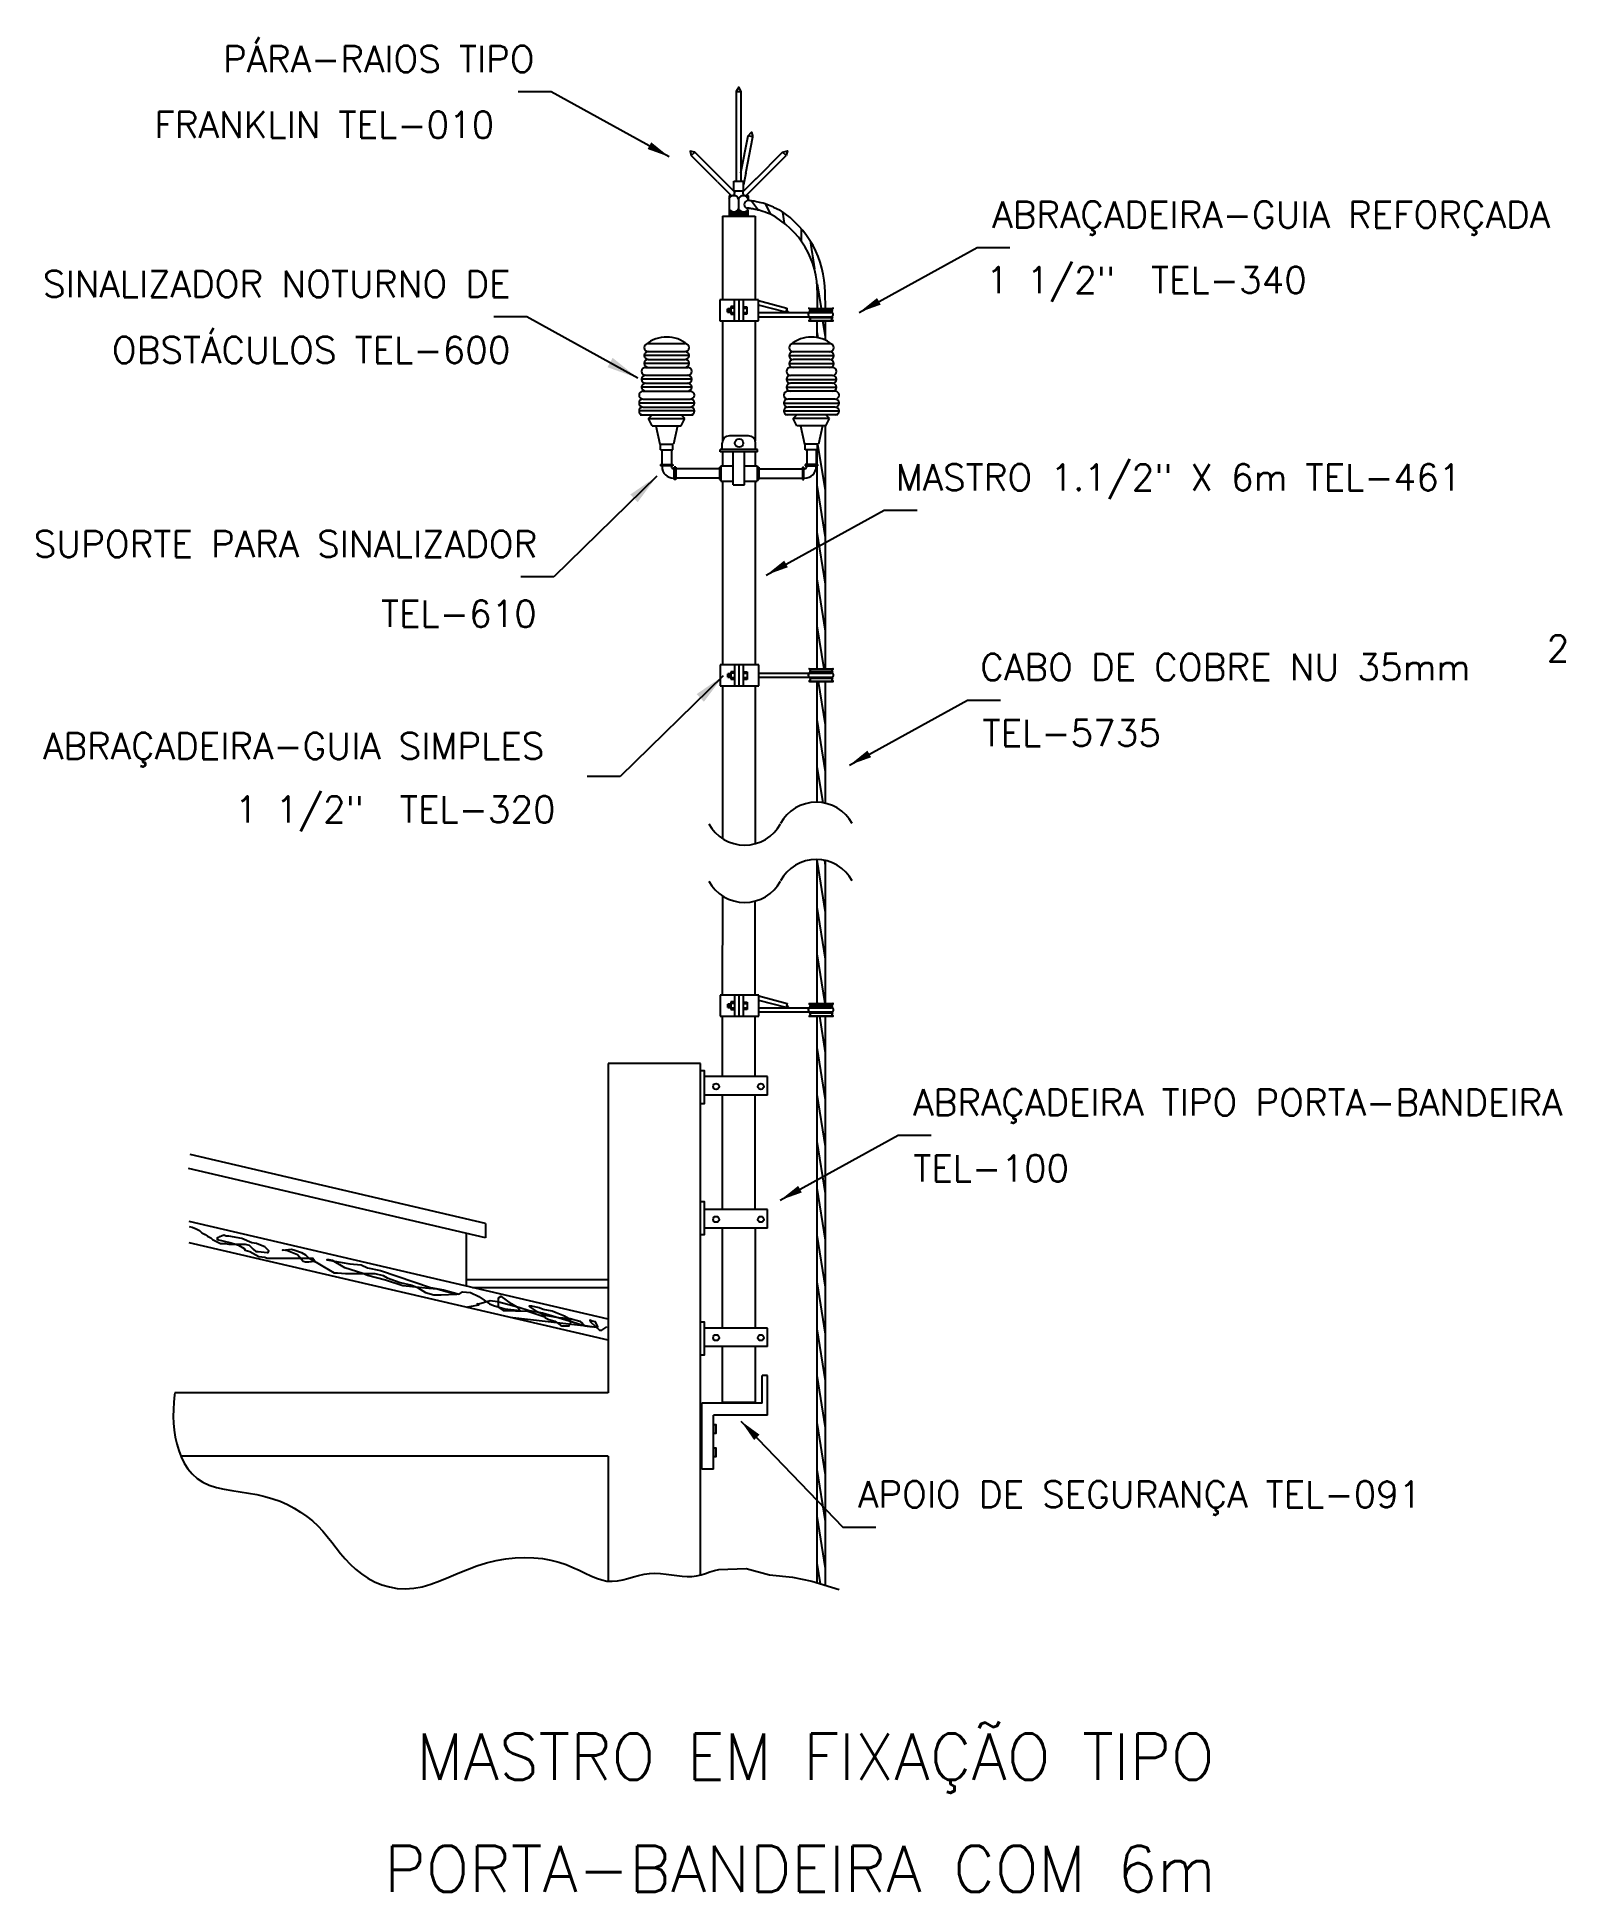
# Model space of a CAD drawing. Header units: millimetres. Extents: x -6086.7 to -6075.1, y -4665.2 to -4651.2.
import ezdxf
from ezdxf.enums import TextEntityAlignment as Align

# ---------------------------------------------------------------- set-up
doc = ezdxf.new("R2010")
doc.units = ezdxf.units.MM
doc.header["$LTSCALE"] = 10
doc.linetypes.add('DASHDOT', pattern=[1, 0.5, -0.25, 0, -0.25])
doc.layers.add('Termotécnica', color=7, linetype='Continuous')
doc.styles.add('r140', font='romans.shx')
doc.styles.add('r80', font='romans.shx')

# ---------------------------------------------------------------- blocks, each defined once
blk = doc.blocks.new('*X4')
at = {"color": 0}
for p, q in [((221.636, 187.654), (221.658, 187.654)), ((221.636, 187.617), (221.696, 187.617)), ((221.636, 187.579), (221.76, 187.579)), ((221.636, 187.542), (222.576, 187.542)), ((221.636, 187.504), (222.576, 187.504)), ((221.636, 187.467), (222.576, 187.467)), ((221.636, 187.429), (222.576, 187.429)), ((221.636, 187.392), (222.576, 187.392)), ((221.969, 187.579), (222.25, 187.579)), ((222.033, 187.617), (222.187, 187.617)), ((222.072, 187.654), (222.148, 187.654)), ((222.099, 187.692), (222.121, 187.692)), ((222.46, 187.579), (222.576, 187.579)), ((222.523, 187.617), (222.576, 187.617)), ((222.562, 187.654), (222.576, 187.654))]:
    blk.add_line(p, q, dxfattribs=at)
blk = doc.blocks.new('*X1')
at = {"color": 0, "linetype": 'ByBlock'}
for p, q in [((387.028, 152.597), (387.028, 152.67)), ((387.041, 152.597), (387.041, 152.67)), ((387.053, 152.597), (387.053, 152.67)), ((387.066, 152.597), (387.066, 152.67)), ((387.078, 152.597), (387.078, 152.67))]:
    blk.add_line(p, q, dxfattribs=at)
blk = doc.blocks.new('*X3')
at = {"color": 0, "linetype": 'ByBlock'}
for p, q in [((387.028, 152.597), (387.028, 152.67)), ((387.041, 152.597), (387.041, 152.67)), ((387.053, 152.597), (387.053, 152.67)), ((387.066, 152.597), (387.066, 152.67)), ((387.078, 152.597), (387.078, 152.67))]:
    blk.add_line(p, q, dxfattribs=at)
blk = doc.blocks.new('*X2')
at = {"color": 0, "linetype": 'ByBlock'}
for p, q in [((387.028, 152.597), (387.028, 152.67)), ((387.041, 152.597), (387.041, 152.67)), ((387.053, 152.597), (387.053, 152.67)), ((387.066, 152.597), (387.066, 152.67)), ((387.078, 152.597), (387.078, 152.67))]:
    blk.add_line(p, q, dxfattribs=at)

msp = doc.modelspace()

# ---------------------------------------------------------------- linework, layer by layer
at = {"layer": 'Termotécnica', "color": 2}
for p, q in [((-6082.835, -4651.576), (-6083.085, -4651.576)), ((-6081.94, -4652.07), (-6082.835, -4651.576)), ((-6081.43, -4652.255), (-6081.43, -4651.573)), ((-6081.393, -4652.255), (-6081.393, -4651.573)), ((-6081.395, -4652.191), (-6081.34, -4651.911)), ((-6081.358, -4652.193), (-6081.304, -4651.918)), ((-6081.544, -4652.236), (-6081.746, -4652.035)), ((-6081.28, -4652.236), (-6081.079, -4652.035)), ((-6081.574, -4652.259), (-6081.772, -4652.061)), ((-6081.358, -4652.193), (-6081.375, -4652.283)), ((-6081.251, -4652.259), (-6081.053, -4652.061)), ((-6081.574, -4652.259), (-6081.469, -4652.363)), ((-6081.443, -4652.337), (-6081.548, -4652.232)), ((-6081.449, -4652.255), (-6081.375, -4652.255)), ((-6081.449, -4652.329), (-6081.449, -4652.255)), ((-6081.449, -4652.329), (-6081.375, -4652.329)), ((-6081.381, -4652.337), (-6081.276, -4652.232)), ((-6081.375, -4652.329), (-6081.375, -4652.255)), ((-6081.251, -4652.259), (-6081.355, -4652.363)), ((-6081.475, -4652.357), (-6081.485, -4652.366)), ((-6081.485, -4652.366), (-6081.485, -4652.395)), ((-6081.485, -4652.395), (-6081.485, -4652.46)), ((-6081.485, -4652.46), (-6081.485, -4652.466)), ((-6081.483, -4652.516), (-6081.483, -4652.469)), ((-6081.413, -4652.387), (-6081.413, -4652.466)), ((-6081.349, -4652.357), (-6081.341, -4652.366)), ((-6081.344, -4652.472), (-6081.344, -4652.516)), ((-6081.341, -4652.366), (-6081.341, -4652.395)), ((-6081.341, -4652.466), (-6081.341, -4652.466)), ((-6081.344, -4652.516), (-6081.483, -4652.516)), ((-6080.499, -4653.251), (-6079.603, -4652.758)), ((-6079.603, -4652.758), (-6079.353, -4652.758)), ((-6081.555, -4653.156), (-6081.555, -4653.316)), ((-6081.443, -4653.316), (-6081.443, -4653.156)), ((-6081.411, -4653.156), (-6081.411, -4653.316)), ((-6081.411, -4653.156), (-6081.411, -4653.316)), ((-6081.379, -4653.156), (-6081.379, -4653.316)), ((-6081.261, -4653.316), (-6081.261, -4653.156)), ((-6080.815, -4653.22), (-6080.815, -4653.107)), ((-6080.754, -4653.22), (-6080.756, -4653.099)), ((-6083.021, -4653.285), (-6083.271, -4653.285)), ((-6082.177, -4653.75), (-6083.021, -4653.285)), ((-6081.046, -4653.219), (-6081.054, -4653.249)), ((-6080.877, -4653.22), (-6080.698, -4653.22)), ((-6080.868, -4653.252), (-6080.877, -4653.242)), ((-6080.698, -4653.242), (-6080.877, -4653.242)), ((-6080.868, -4653.284), (-6080.877, -4653.293)), ((-6080.698, -4653.293), (-6080.877, -4653.293)), ((-6080.877, -4653.316), (-6080.698, -4653.316)), ((-6080.868, -4653.284), (-6080.709, -4653.283)), ((-6080.867, -4653.252), (-6080.709, -4653.251)), ((-6080.755, -4653.316), (-6080.755, -4653.461)), ((-6080.708, -4653.251), (-6080.698, -4653.242)), ((-6080.708, -4653.283), (-6080.698, -4653.293)), ((-6082.159, -4654.029), (-6081.759, -4654.029)), ((-6082.097, -4654.056), (-6082.069, -4654.029)), ((-6081.821, -4654.056), (-6081.848, -4654.029)), ((-6080.66, -4654.029), (-6081.06, -4654.029)), ((-6080.998, -4654.056), (-6080.97, -4654.029)), ((-6080.722, -4654.056), (-6080.75, -4654.029)), ((-6082.069, -4654.112), (-6082.097, -4654.056)), ((-6082.097, -4654.056), (-6081.821, -4654.056)), ((-6082.069, -4654.112), (-6081.848, -4654.112)), ((-6082.042, -4654.112), (-6082.011, -4654.25)), ((-6081.876, -4654.112), (-6081.906, -4654.25)), ((-6081.848, -4654.112), (-6081.821, -4654.056)), ((-6080.97, -4654.112), (-6080.998, -4654.056)), ((-6080.722, -4654.056), (-6080.998, -4654.056)), ((-6080.75, -4654.112), (-6080.97, -4654.112)), ((-6080.943, -4654.112), (-6080.912, -4654.25)), ((-6080.777, -4654.112), (-6080.807, -4654.25)), ((-6080.755, -4654.112), (-6080.755, -4654.168)), ((-6080.755, -4654.168), (-6080.755, -4655.956)), ((-6080.75, -4654.112), (-6080.722, -4654.056)), ((-6082.011, -4654.25), (-6081.906, -4654.25)), ((-6082.006, -4654.294), (-6082.006, -4654.25)), ((-6082.006, -4654.294), (-6081.912, -4654.294)), ((-6081.995, -4654.294), (-6081.995, -4654.404)), ((-6081.923, -4654.294), (-6081.923, -4654.404)), ((-6081.912, -4654.294), (-6081.912, -4654.25)), ((-6081.552, -4654.308), (-6081.552, -4654.292)), ((-6081.27, -4654.292), (-6081.552, -4654.292)), ((-6081.27, -4654.308), (-6081.552, -4654.308)), ((-6081.538, -4654.292), (-6081.538, -4654.243)), ((-6081.339, -4654.187), (-6081.483, -4654.187)), ((-6081.455, -4654.559), (-6081.455, -4654.308)), ((-6081.367, -4654.559), (-6081.367, -4654.308)), ((-6081.284, -4654.292), (-6081.284, -4654.243)), ((-6081.27, -4654.308), (-6081.27, -4654.292)), ((-6080.807, -4654.25), (-6080.912, -4654.25)), ((-6080.907, -4654.294), (-6080.907, -4654.25)), ((-6080.813, -4654.294), (-6080.907, -4654.294)), ((-6080.896, -4654.294), (-6080.896, -4654.404)), ((-6080.824, -4654.294), (-6080.824, -4654.404)), ((-6080.813, -4654.294), (-6080.813, -4654.25)), ((-6082.006, -4654.404), (-6082.006, -4654.415)), ((-6082.006, -4654.404), (-6081.912, -4654.404)), ((-6081.912, -4654.415), (-6082.006, -4654.415)), ((-6081.995, -4654.415), (-6081.995, -4654.421)), ((-6081.923, -4654.421), (-6081.923, -4654.415)), ((-6081.912, -4654.404), (-6081.912, -4654.415)), ((-6081.906, -4654.437), (-6081.901, -4654.437)), ((-6081.89, -4654.426), (-6081.901, -4654.426)), ((-6081.901, -4654.52), (-6081.901, -4654.426)), ((-6081.89, -4654.426), (-6081.89, -4654.52)), ((-6081.559, -4654.437), (-6081.89, -4654.437)), ((-6081.559, -4654.426), (-6081.559, -4654.52)), ((-6081.559, -4654.426), (-6081.547, -4654.426)), ((-6081.547, -4654.415), (-6081.547, -4654.531)), ((-6081.547, -4654.415), (-6081.455, -4654.415)), ((-6081.367, -4654.415), (-6081.271, -4654.415)), ((-6081.271, -4654.415), (-6081.271, -4654.531)), ((-6081.271, -4654.426), (-6081.26, -4654.426)), ((-6081.26, -4654.426), (-6081.26, -4654.52)), ((-6081.26, -4654.437), (-6080.929, -4654.437)), ((-6080.929, -4654.426), (-6080.929, -4654.52)), ((-6080.929, -4654.426), (-6080.918, -4654.426)), ((-6080.918, -4654.52), (-6080.918, -4654.426)), ((-6080.912, -4654.437), (-6080.918, -4654.437)), ((-6080.813, -4654.404), (-6080.907, -4654.404)), ((-6080.907, -4654.404), (-6080.907, -4654.415)), ((-6080.907, -4654.415), (-6080.813, -4654.415)), ((-6080.896, -4654.421), (-6080.896, -4654.415)), ((-6080.824, -4654.415), (-6080.824, -4654.421)), ((-6080.813, -4654.404), (-6080.813, -4654.415)), ((-6082.033, -4654.494), (-6082.816, -4655.258)), ((-6081.906, -4654.509), (-6081.901, -4654.509)), ((-6081.89, -4654.52), (-6081.901, -4654.52)), ((-6081.559, -4654.509), (-6081.89, -4654.509)), ((-6081.559, -4654.52), (-6081.547, -4654.52)), ((-6081.547, -4654.531), (-6081.455, -4654.531)), ((-6081.455, -4654.559), (-6081.367, -4654.559)), ((-6081.367, -4654.531), (-6081.271, -4654.531)), ((-6081.271, -4654.52), (-6081.26, -4654.52)), ((-6081.26, -4654.509), (-6080.929, -4654.509)), ((-6080.929, -4654.52), (-6080.918, -4654.52)), ((-6080.912, -4654.509), (-6080.918, -4654.509)), ((-6081.203, -4655.244), (-6080.308, -4654.751)), ((-6080.308, -4654.751), (-6080.058, -4654.751)), ((-6082.816, -4655.258), (-6083.066, -4655.258)), ((-6081.554, -4655.926), (-6081.554, -4656.086)), ((-6081.442, -4656.086), (-6081.442, -4655.926)), ((-6081.41, -4655.926), (-6081.41, -4656.086)), ((-6081.41, -4655.926), (-6081.41, -4656.086)), ((-6081.378, -4655.926), (-6081.378, -4656.086)), ((-6081.26, -4656.086), (-6081.26, -4655.926)), ((-6080.876, -4655.956), (-6080.697, -4655.956)), ((-6080.697, -4655.978), (-6080.876, -4655.978)), ((-6080.866, -4655.988), (-6080.876, -4655.978)), ((-6080.866, -4655.988), (-6080.707, -4655.988)), ((-6080.706, -4655.988), (-6080.697, -4655.978)), ((-6081.529, -4656.009), (-6082.313, -4656.773)), ((-6080.866, -4656.02), (-6080.876, -4656.029)), ((-6080.697, -4656.029), (-6080.876, -4656.029)), ((-6080.876, -4656.052), (-6080.697, -4656.052)), ((-6080.866, -4656.02), (-6080.707, -4656.02)), ((-6080.82, -4656.052), (-6080.82, -4656.969)), ((-6080.755, -4656.052), (-6080.755, -4656.977)), ((-6080.706, -4656.02), (-6080.697, -4656.029)), ((-6080.571, -4656.686), (-6079.676, -4656.193)), ((-6079.676, -4656.193), (-6079.426, -4656.193)), ((-6082.313, -4656.773), (-6082.563, -4656.773)), ((-6080.82, -4657.403), (-6080.82, -4658.496)), ((-6080.755, -4657.411), (-6080.755, -4658.496)), ((-6081.554, -4658.433), (-6081.554, -4658.593)), ((-6081.442, -4658.592), (-6081.442, -4658.432)), ((-6081.41, -4658.432), (-6081.41, -4658.592)), ((-6081.41, -4658.432), (-6081.41, -4658.592)), ((-6081.378, -4658.432), (-6081.378, -4658.592)), ((-6081.26, -4658.592), (-6081.26, -4658.432)), ((-6081.045, -4658.495), (-6081.053, -4658.526)), ((-6080.876, -4658.496), (-6080.697, -4658.496)), ((-6080.697, -4658.519), (-6080.876, -4658.519)), ((-6080.866, -4658.528), (-6080.876, -4658.519)), ((-6080.866, -4658.528), (-6080.707, -4658.528)), ((-6080.706, -4658.528), (-6080.697, -4658.519)), ((-6080.866, -4658.56), (-6080.876, -4658.57)), ((-6080.697, -4658.57), (-6080.876, -4658.57)), ((-6080.876, -4658.592), (-6080.697, -4658.592)), ((-6080.866, -4658.56), (-6080.707, -4658.56)), ((-6080.82, -4658.592), (-6080.82, -4662.892)), ((-6080.755, -4658.592), (-6080.755, -4662.912)), ((-6080.706, -4658.56), (-6080.697, -4658.57)), ((-6081.193, -4659.051), (-6081.674, -4659.051)), ((-6081.193, -4659.191), (-6081.193, -4659.051)), ((-6081.193, -4659.191), (-6081.674, -4659.191)), ((-6081.098, -4659.989), (-6080.202, -4659.496)), ((-6080.202, -4659.496), (-6079.952, -4659.496)), ((-6083.334, -4660.165), (-6085.576, -4659.643)), ((-6083.334, -4660.273), (-6085.589, -4659.748)), ((-6081.193, -4660.06), (-6081.674, -4660.06)), ((-6081.193, -4660.2), (-6081.193, -4660.06)), ((-6082.403, -4660.891), (-6085.583, -4660.151)), ((-6081.193, -4660.2), (-6081.674, -4660.2)), ((-6082.403, -4661.051), (-6085.583, -4660.311)), ((-6083.48, -4660.239), (-6083.48, -4660.641)), ((-6083.48, -4660.59), (-6082.403, -4660.59)), ((-6083.432, -4660.652), (-6082.403, -4660.652)), ((-6081.193, -4660.959), (-6081.674, -4660.959)), ((-6081.193, -4661.099), (-6081.193, -4660.959)), ((-6081.193, -4661.099), (-6081.674, -4661.099)), ((-6081.233, -4661.53), (-6081.233, -4661.32)), ((-6081.193, -4661.32), (-6081.233, -4661.32)), ((-6081.193, -4661.62), (-6081.193, -4661.32)), ((-6081.233, -4661.53), (-6081.693, -4661.53)), ((-6081.693, -4662.03), (-6081.693, -4661.53)), ((-6081.193, -4661.62), (-6081.603, -4661.62)), ((-6081.603, -4662.03), (-6081.603, -4661.62)), ((-6081.395, -4661.665), (-6080.622, -4662.47)), ((-6081.603, -4662.03), (-6081.693, -4662.03)), ((-6080.622, -4662.47), (-6080.372, -4662.47))]:
    msp.add_line(p, q, dxfattribs=at)
at = {"layer": 'Termotécnica', "color": 1}
for p, q in [((-6081.314, -4652.405), (-6081.262, -4652.474)), ((-6081.211, -4652.428), (-6081.172, -4652.505)), ((-6081.079, -4652.489), (-6081.066, -4652.574)), ((-6080.937, -4652.617), (-6080.937, -4652.709)), ((-6080.869, -4652.708), (-6080.837, -4652.921)), ((-6080.816, -4653.033), (-6080.785, -4653.22)), ((-6081.496, -4653.225), (-6081.478, -4653.225)), ((-6081.496, -4653.248), (-6081.496, -4653.225)), ((-6081.495, -4653.225), (-6081.496, -4653.248)), ((-6081.472, -4653.248), (-6081.496, -4653.248)), ((-6081.496, -4653.248), (-6081.472, -4653.248)), ((-6081.472, -4653.225), (-6081.495, -4653.225)), ((-6081.491, -4653.225), (-6081.491, -4653.248)), ((-6081.487, -4653.225), (-6081.487, -4653.248)), ((-6081.483, -4653.225), (-6081.483, -4653.248)), ((-6081.479, -4653.225), (-6081.479, -4653.248)), ((-6081.478, -4653.225), (-6081.472, -4653.225)), ((-6081.477, -4653.225), (-6081.477, -4653.248)), ((-6081.477, -4653.225), (-6081.477, -4653.248)), ((-6081.445, -4653.207), (-6081.472, -4653.207)), ((-6081.472, -4653.207), (-6081.472, -4653.264)), ((-6081.444, -4653.218), (-6081.472, -4653.218)), ((-6081.444, -4653.253), (-6081.472, -4653.253)), ((-6081.444, -4653.253), (-6081.472, -4653.253)), ((-6081.472, -4653.264), (-6081.444, -4653.264)), ((-6081.38, -4653.208), (-6081.35, -4653.208)), ((-6081.38, -4653.208), (-6081.35, -4653.208)), ((-6081.38, -4653.219), (-6081.35, -4653.219)), ((-6081.35, -4653.219), (-6081.38, -4653.219)), ((-6081.38, -4653.254), (-6081.35, -4653.254)), ((-6081.35, -4653.254), (-6081.38, -4653.254)), ((-6081.35, -4653.265), (-6081.38, -4653.265)), ((-6081.35, -4653.265), (-6081.38, -4653.265)), ((-6081.35, -4653.208), (-6081.35, -4653.265)), ((-6081.35, -4653.208), (-6081.35, -4653.265)), ((-6080.877, -4653.223), (-6080.698, -4653.223)), ((-6080.877, -4653.312), (-6080.698, -4653.312)), ((-6080.775, -4653.316), (-6080.755, -4653.437)), ((-6080.82, -4653.396), (-6080.812, -4653.443)), ((-6081.789, -4653.578), (-6082.129, -4653.578)), ((-6082.099, -4653.488), (-6081.819, -4653.488)), ((-6082.099, -4653.548), (-6081.819, -4653.548)), ((-6082.099, -4653.608), (-6081.819, -4653.608)), ((-6081.03, -4653.579), (-6080.69, -4653.579)), ((-6080.72, -4653.489), (-6081, -4653.489)), ((-6080.72, -4653.549), (-6081, -4653.549)), ((-6080.72, -4653.609), (-6081, -4653.609)), ((-6081.789, -4653.638), (-6082.129, -4653.638)), ((-6082.119, -4653.668), (-6081.799, -4653.668)), ((-6082.119, -4653.728), (-6081.799, -4653.728)), ((-6081.03, -4653.639), (-6080.69, -4653.639)), ((-6080.7, -4653.669), (-6081.02, -4653.669)), ((-6080.7, -4653.729), (-6081.02, -4653.729)), ((-6081.769, -4653.758), (-6082.149, -4653.758)), ((-6081.769, -4653.818), (-6082.149, -4653.818)), ((-6082.139, -4653.849), (-6081.779, -4653.849)), ((-6082.119, -4653.788), (-6081.799, -4653.788)), ((-6081.05, -4653.759), (-6080.67, -4653.759)), ((-6081.05, -4653.819), (-6080.67, -4653.819)), ((-6080.68, -4653.849), (-6081.04, -4653.849)), ((-6080.7, -4653.789), (-6081.02, -4653.789)), ((-6081.749, -4653.939), (-6082.169, -4653.939)), ((-6081.749, -4653.999), (-6082.169, -4653.999)), ((-6082.139, -4653.909), (-6081.779, -4653.909)), ((-6082.139, -4653.969), (-6081.779, -4653.969)), ((-6081.07, -4653.939), (-6080.65, -4653.939)), ((-6081.07, -4653.999), (-6080.65, -4653.999)), ((-6080.68, -4653.909), (-6081.04, -4653.909)), ((-6080.68, -4653.969), (-6081.04, -4653.969)), ((-6080.813, -4654.25), (-6080.755, -4654.603)), ((-6080.82, -4654.563), (-6080.755, -4654.959)), ((-6080.82, -4654.918), (-6080.755, -4655.314)), ((-6080.82, -4655.274), (-6080.755, -4655.67)), ((-6080.82, -4655.63), (-6080.766, -4655.956)), ((-6081.494, -4655.995), (-6081.494, -4656.019)), ((-6081.471, -4655.995), (-6081.494, -4655.995)), ((-6081.494, -4656.019), (-6081.494, -4655.995)), ((-6081.494, -4655.995), (-6081.477, -4655.995)), ((-6081.49, -4655.995), (-6081.49, -4656.019)), ((-6081.486, -4655.995), (-6081.486, -4656.019)), ((-6081.482, -4655.995), (-6081.482, -4656.019)), ((-6081.478, -4655.995), (-6081.478, -4656.019)), ((-6081.477, -4655.995), (-6081.471, -4655.995)), ((-6081.475, -4655.995), (-6081.475, -4656.018)), ((-6081.475, -4655.995), (-6081.475, -4656.018)), ((-6081.444, -4655.978), (-6081.471, -4655.978)), ((-6081.471, -4655.978), (-6081.471, -4656.035)), ((-6081.443, -4655.989), (-6081.471, -4655.989)), ((-6081.379, -4655.979), (-6081.348, -4655.979)), ((-6081.379, -4655.979), (-6081.348, -4655.979)), ((-6081.348, -4655.99), (-6081.379, -4655.99)), ((-6081.379, -4655.99), (-6081.348, -4655.99)), ((-6081.348, -4655.979), (-6081.348, -4656.036)), ((-6081.348, -4655.979), (-6081.348, -4656.036)), ((-6080.876, -4655.959), (-6080.697, -4655.959)), ((-6081.494, -4656.019), (-6081.471, -4656.019)), ((-6081.471, -4656.019), (-6081.494, -4656.019)), ((-6081.443, -4656.024), (-6081.471, -4656.024)), ((-6081.443, -4656.024), (-6081.471, -4656.024)), ((-6081.471, -4656.035), (-6081.443, -4656.035)), ((-6081.348, -4656.024), (-6081.379, -4656.024)), ((-6081.379, -4656.024), (-6081.348, -4656.024)), ((-6081.348, -4656.036), (-6081.379, -4656.036)), ((-6081.348, -4656.036), (-6081.379, -4656.036)), ((-6080.876, -4656.049), (-6080.697, -4656.048)), ((-6080.809, -4656.052), (-6080.755, -4656.381)), ((-6080.82, -4656.341), (-6080.755, -4656.737)), ((-6080.82, -4656.697), (-6080.774, -4656.973)), ((-6080.82, -4657.408), (-6080.755, -4657.804)), ((-6080.761, -4657.41), (-6080.755, -4657.448)), ((-6080.82, -4657.764), (-6080.755, -4658.159)), ((-6080.82, -4658.119), (-6080.758, -4658.496)), ((-6081.471, -4658.501), (-6081.494, -4658.501)), ((-6081.494, -4658.501), (-6081.477, -4658.501)), ((-6081.494, -4658.501), (-6081.494, -4658.525)), ((-6081.494, -4658.525), (-6081.494, -4658.501)), ((-6081.494, -4658.525), (-6081.471, -4658.525)), ((-6081.471, -4658.525), (-6081.494, -4658.525)), ((-6081.49, -4658.501), (-6081.49, -4658.525)), ((-6081.486, -4658.501), (-6081.486, -4658.525)), ((-6081.482, -4658.501), (-6081.482, -4658.525)), ((-6081.478, -4658.501), (-6081.478, -4658.525)), ((-6081.477, -4658.501), (-6081.471, -4658.501)), ((-6081.475, -4658.502), (-6081.475, -4658.525)), ((-6081.475, -4658.502), (-6081.475, -4658.525)), ((-6081.444, -4658.484), (-6081.471, -4658.484)), ((-6081.471, -4658.484), (-6081.471, -4658.541)), ((-6081.443, -4658.495), (-6081.471, -4658.495)), ((-6081.443, -4658.53), (-6081.471, -4658.53)), ((-6081.443, -4658.53), (-6081.471, -4658.53)), ((-6081.379, -4658.485), (-6081.348, -4658.485)), ((-6081.379, -4658.485), (-6081.348, -4658.485)), ((-6081.348, -4658.496), (-6081.379, -4658.496)), ((-6081.379, -4658.496), (-6081.348, -4658.496)), ((-6081.348, -4658.531), (-6081.379, -4658.531)), ((-6081.379, -4658.531), (-6081.348, -4658.531)), ((-6081.348, -4658.485), (-6081.348, -4658.542)), ((-6081.348, -4658.485), (-6081.348, -4658.542)), ((-6080.876, -4658.5), (-6080.697, -4658.5)), ((-6080.82, -4658.475), (-6080.816, -4658.496)), ((-6081.471, -4658.541), (-6081.443, -4658.541)), ((-6081.348, -4658.542), (-6081.379, -4658.542)), ((-6081.348, -4658.542), (-6081.379, -4658.542)), ((-6080.876, -4658.589), (-6080.697, -4658.589)), ((-6080.8, -4658.592), (-6080.755, -4658.871)), ((-6080.82, -4658.831), (-6080.755, -4659.226)), ((-6080.82, -4659.186), (-6080.755, -4659.582)), ((-6080.82, -4659.542), (-6080.755, -4659.938)), ((-6080.82, -4659.898), (-6080.755, -4660.293)), ((-6080.82, -4660.253), (-6080.755, -4660.649)), ((-6080.82, -4660.609), (-6080.755, -4661.005)), ((-6080.82, -4660.965), (-6080.755, -4661.36)), ((-6080.82, -4661.32), (-6080.755, -4661.716)), ((-6080.82, -4661.676), (-6080.755, -4662.072)), ((-6080.82, -4662.032), (-6080.755, -4662.427)), ((-6080.82, -4662.387), (-6080.755, -4662.783)), ((-6080.82, -4662.743), (-6080.794, -4662.9))]:
    msp.add_line(p, q, dxfattribs=at)
at = {"layer": 'Termotécnica', "color": 3, "linetype": 'ByBlock'}
for p, q in [((-6081.534, -4652.52), (-6081.286, -4652.52)), ((-6081.534, -4652.52), (-6081.534, -4653.156)), ((-6081.286, -4652.52), (-6081.287, -4653.156)), ((-6081.534, -4653.316), (-6081.535, -4654.224)), ((-6081.287, -4653.316), (-6081.287, -4654.225)), ((-6081.535, -4654.308), (-6081.535, -4654.415)), ((-6081.287, -4654.308), (-6081.287, -4654.415)), ((-6081.535, -4654.364), (-6081.535, -4654.415)), ((-6081.287, -4654.364), (-6081.287, -4654.415)), ((-6081.535, -4654.531), (-6081.535, -4655.926)), ((-6081.287, -4654.531), (-6081.287, -4655.926)), ((-6081.536, -4656.086), (-6081.536, -4656.63)), ((-6081.288, -4656.086), (-6081.288, -4656.63)), ((-6081.536, -4656.63), (-6081.536, -4657.243)), ((-6081.288, -4656.63), (-6081.288, -4657.284)), ((-6081.536, -4657.677), (-6081.537, -4658.432)), ((-6081.289, -4657.718), (-6081.289, -4658.433)), ((-6081.537, -4658.592), (-6081.537, -4659.051)), ((-6081.289, -4658.593), (-6081.289, -4659.051)), ((-6081.538, -4659.191), (-6081.538, -4660.06)), ((-6081.289, -4659.191), (-6081.289, -4660.06)), ((-6081.538, -4660.2), (-6081.538, -4660.959)), ((-6081.288, -4660.2), (-6081.288, -4660.959)), ((-6081.538, -4661.099), (-6081.538, -4661.522)), ((-6081.288, -4661.099), (-6081.288, -4661.53))]:
    msp.add_line(p, q, dxfattribs=at)
at = {"layer": 'Termotécnica', "color": 3}
for p, q in [((-6081.261, -4653.156), (-6081.555, -4653.156)), ((-6081.261, -4653.161), (-6081.046, -4653.219)), ((-6081.555, -4653.316), (-6081.261, -4653.316)), ((-6081.054, -4653.249), (-6081.261, -4653.196)), ((-6081.261, -4653.252), (-6080.868, -4653.252)), ((-6081.261, -4653.284), (-6080.868, -4653.284)), ((-6081.26, -4655.926), (-6081.554, -4655.926)), ((-6081.26, -4655.988), (-6080.866, -4655.988)), ((-6081.554, -4656.086), (-6081.26, -4656.086)), ((-6081.26, -4656.02), (-6080.866, -4656.02)), ((-6081.26, -4658.432), (-6081.554, -4658.433)), ((-6081.26, -4658.437), (-6081.045, -4658.495)), ((-6081.053, -4658.526), (-6081.26, -4658.473)), ((-6081.26, -4658.528), (-6080.866, -4658.528)), ((-6081.554, -4658.593), (-6081.26, -4658.592)), ((-6081.26, -4658.56), (-6080.866, -4658.56)), ((-6081.538, -4661.522), (-6081.289, -4661.522))]:
    msp.add_line(p, q, dxfattribs=at)
at = {"layer": 'Termotécnica', "color": 2, "linetype": 'ByBlock'}
for p, q in [((-6080.82, -4653.316), (-6080.82, -4653.441)), ((-6080.82, -4654.294), (-6080.82, -4654.404)), ((-6080.82, -4654.415), (-6080.82, -4655.956))]:
    msp.add_line(p, q, dxfattribs=at)
at = {"layer": 'Termotécnica', "color": 4}
for p, q in [((-6082.403, -4658.951), (-6082.403, -4661.451)), ((-6081.703, -4658.951), (-6082.403, -4658.951)), ((-6081.703, -4662.832), (-6081.703, -4658.951)), ((-6082.403, -4661.451), (-6085.693, -4661.451)), ((-6082.403, -4661.931), (-6085.647, -4661.931)), ((-6082.403, -4661.931), (-6082.403, -4662.879))]:
    msp.add_line(p, q, dxfattribs=at)
at = {"layer": 'Termotécnica', "color": 2, "linetype": 'DASHDOT'}
msp.add_line((-6083.334, -4660.165), (-6083.334, -4660.273), dxfattribs=at)
at = {"layer": 'Termotécnica', "color": 2}
for points in [[(-6081.394, -4651.574), (-6081.412, -4651.542), (-6081.431, -4651.574)], [(-6081.304, -4651.918), (-6081.34, -4651.911), (-6081.316, -4651.884)], [(-6081.772, -4652.061), (-6081.746, -4652.035), (-6081.781, -4652.026)], [(-6081.053, -4652.061), (-6081.079, -4652.035), (-6081.043, -4652.025)], [(-6081.703, -4659.258), (-6081.703, -4659.005), (-6081.674, -4659.005), (-6081.674, -4659.258)], [(-6081.703, -4661.164), (-6081.703, -4660.911), (-6081.674, -4660.911), (-6081.674, -4661.164)], [(-6081.603, -4661.694), (-6081.603, -4661.757), (-6081.584, -4661.757), (-6081.584, -4661.694)], [(-6081.603, -4661.87), (-6081.603, -4661.933), (-6081.584, -4661.933), (-6081.584, -4661.87)]]:
    msp.add_lwpolyline(points, close=True, dxfattribs=at)
for points in [[(-6081.449, -4652.329), (-6081.45, -4652.33)], [(-6081.374, -4652.33), (-6081.375, -4652.329)], [(-6081.149, -4652.451), (-6081.173, -4652.442), (-6081.194, -4652.434), (-6081.212, -4652.428), (-6081.227, -4652.423), (-6081.241, -4652.419), (-6081.254, -4652.416), (-6081.265, -4652.414), (-6081.276, -4652.412), (-6081.286, -4652.409), (-6081.296, -4652.407), (-6081.306, -4652.406), (-6081.316, -4652.404), (-6081.324, -4652.403), (-6081.333, -4652.402), (-6081.34, -4652.401), (-6081.347, -4652.401)], [(-6081.171, -4652.506), (-6081.193, -4652.497), (-6081.212, -4652.49), (-6081.229, -4652.485), (-6081.244, -4652.48), (-6081.256, -4652.476), (-6081.268, -4652.474), (-6081.278, -4652.471), (-6081.287, -4652.469), (-6081.297, -4652.467), (-6081.306, -4652.466), (-6081.314, -4652.464), (-6081.322, -4652.463), (-6081.33, -4652.462), (-6081.336, -4652.461), (-6081.342, -4652.46), (-6081.347, -4652.46)], [(-6081.149, -4652.451), (-6081.098, -4652.476)]]:
    msp.add_lwpolyline(points, dxfattribs=at)
msp.add_lwpolyline([(-6080.815, -4653.107, 0.285034), (-6081.171, -4652.506, 0.285034)], format="xyb", dxfattribs=at)
at = {"layer": 'Termotécnica', "color": 2, "linetype": 'Continuous'}
msp.add_lwpolyline([(-6081.703, -4660.252), (-6081.703, -4659.999), (-6081.674, -4659.999), (-6081.674, -4660.252)], close=True, dxfattribs=at)
at = {"layer": 'Termotécnica', "color": 1}
for points in [[(-6085.583, -4660.187), (-6085.562, -4660.193), (-6085.531, -4660.205), (-6085.506, -4660.218), (-6085.488, -4660.236), (-6085.463, -4660.249), (-6085.444, -4660.261), (-6085.419, -4660.274), (-6085.407, -4660.286), (-6085.345, -4660.317), (-6085.308, -4660.317), (-6085.283, -4660.323), (-6085.233, -4660.323), (-6085.202, -4660.323), (-6085.159, -4660.323), (-6085.128, -4660.329), (-6085.097, -4660.36), (-6085.078, -4660.379), (-6085.06, -4660.379), (-6084.992, -4660.385), (-6084.985, -4660.385), (-6084.979, -4660.373), (-6085.01, -4660.342), (-6085.041, -4660.329), (-6085.072, -4660.317), (-6085.109, -4660.311), (-6085.184, -4660.28), (-6085.283, -4660.261), (-6085.302, -4660.261), (-6085.32, -4660.255), (-6085.339, -4660.261), (-6085.351, -4660.267), (-6085.357, -4660.267), (-6085.364, -4660.274), (-6085.37, -4660.274), (-6085.37, -4660.286), (-6085.264, -4660.311), (-6085.264, -4660.311), (-6085.233, -4660.323), (-6085.209, -4660.329), (-6085.165, -4660.354), (-6085.159, -4660.367), (-6085.122, -4660.379), (-6085.078, -4660.404), (-6085.054, -4660.416), (-6085.01, -4660.422), (-6084.992, -4660.429), (-6084.861, -4660.429), (-6084.855, -4660.429), (-6084.768, -4660.429), (-6084.706, -4660.429), (-6084.651, -4660.429), (-6084.644, -4660.429), (-6084.632, -4660.447), (-6084.632, -4660.453), (-6084.675, -4660.46), (-6084.7, -4660.46), (-6084.719, -4660.453), (-6084.762, -4660.404), (-6084.837, -4660.373), (-6084.868, -4660.367), (-6084.874, -4660.367), (-6084.806, -4660.36), (-6084.781, -4660.367), (-6084.731, -4660.385), (-6084.7, -4660.404), (-6084.675, -4660.429), (-6084.651, -4660.447), (-6084.62, -4660.46), (-6084.57, -4660.49), (-6084.483, -4660.54), (-6084.458, -4660.54), (-6084.396, -4660.546), (-6084.198, -4660.546), (-6084.173, -4660.546), (-6084.111, -4660.559), (-6084.08, -4660.577), (-6083.981, -4660.614), (-6083.894, -4660.633), (-6083.851, -4660.652), (-6083.789, -4660.689), (-6083.727, -4660.707), (-6083.671, -4660.707), (-6083.559, -4660.701), (-6083.553, -4660.701), (-6083.634, -4660.683), (-6083.702, -4660.664), (-6083.764, -4660.658), (-6083.962, -4660.639), (-6084.093, -4660.596), (-6084.229, -4660.559), (-6084.266, -4660.546), (-6084.403, -4660.503), (-6084.496, -4660.447), (-6084.52, -4660.441), (-6084.539, -4660.441), (-6084.365, -4660.472), (-6084.279, -4660.478), (-6084.229, -4660.503), (-6084.13, -4660.521), (-6083.752, -4660.652), (-6083.652, -4660.67), (-6083.535, -4660.701), (-6083.51, -4660.683), (-6083.448, -4660.689), (-6083.386, -4660.72), (-6083.305, -4660.775), (-6083.274, -4660.788), (-6083.188, -4660.813), (-6083.07, -4660.825), (-6083.095, -4660.8), (-6083.138, -4660.775), (-6083.212, -4660.72), (-6083.219, -4660.72), (-6083.237, -4660.732), (-6083.237, -4660.769), (-6083.237, -4660.8), (-6083.2, -4660.825), (-6083.014, -4660.831), (-6082.884, -4660.875), (-6082.878, -4660.881), (-6082.853, -4660.893), (-6082.809, -4660.906), (-6082.766, -4660.937), (-6082.754, -4660.943), (-6082.698, -4660.943), (-6082.685, -4660.912), (-6082.704, -4660.887), (-6082.735, -4660.868), (-6082.797, -4660.844), (-6082.828, -4660.831), (-6082.896, -4660.819), (-6082.927, -4660.806), (-6082.983, -4660.794), (-6082.995, -4660.794), (-6083.002, -4660.794), (-6082.995, -4660.8), (-6082.958, -4660.825), (-6082.884, -4660.862), (-6082.766, -4660.881), (-6082.747, -4660.881), (-6082.723, -4660.887), (-6082.71, -4660.887), (-6082.692, -4660.887), (-6082.617, -4660.906), (-6082.599, -4660.924), (-6082.58, -4660.943), (-6082.524, -4660.949), (-6083.126, -4660.881), (-6083.147, -4660.878)], [(-6083.482, -4660.8), (-6083.386, -4660.782), (-6083.398, -4660.775), (-6083.386, -4660.775), (-6083.342, -4660.763), (-6083.299, -4660.751), (-6083.243, -4660.757), (-6083.082, -4660.8), (-6083.002, -4660.825), (-6082.902, -4660.844), (-6082.673, -4660.912), (-6082.592, -4660.937), (-6082.512, -4660.949), (-6082.481, -4660.949), (-6082.499, -4660.912), (-6082.524, -4660.906), (-6082.543, -4660.899), (-6082.537, -4660.912), (-6082.468, -4660.974), (-6082.462, -4660.974), (-6082.45, -4660.974), (-6082.413, -4660.949), (-6082.413, -4660.949)]]:
    msp.add_lwpolyline(points, dxfattribs=at)
at = {"layer": 'Termotécnica', "color": 1, "linetype": 'Continuous'}
msp.add_lwpolyline([(-6085.693, -4661.451), (-6085.695, -4661.467), (-6085.7, -4661.522), (-6085.703, -4661.576), (-6085.704, -4661.629), (-6085.702, -4661.682), (-6085.697, -4661.734), (-6085.689, -4661.786), (-6085.678, -4661.838), (-6085.663, -4661.889), (-6085.645, -4661.937), (-6085.622, -4661.984), (-6085.594, -4662.027), (-6085.561, -4662.066), (-6085.523, -4662.1), (-6085.48, -4662.129), (-6085.431, -4662.151), (-6085.377, -4662.169), (-6085.319, -4662.182), (-6085.259, -4662.193), (-6085.196, -4662.203), (-6085.133, -4662.213), (-6085.07, -4662.223), (-6085.009, -4662.237), (-6084.949, -4662.254), (-6084.892, -4662.274), (-6084.838, -4662.298), (-6084.786, -4662.325), (-6084.738, -4662.355), (-6084.691, -4662.388), (-6084.648, -4662.423), (-6084.608, -4662.461), (-6084.57, -4662.501), (-6084.535, -4662.542), (-6084.501, -4662.584), (-6084.468, -4662.627), (-6084.434, -4662.669), (-6084.399, -4662.71), (-6084.361, -4662.75), (-6084.32, -4662.788), (-6084.276, -4662.824), (-6084.228, -4662.856), (-6084.176, -4662.884), (-6084.122, -4662.907), (-6084.064, -4662.924), (-6084.005, -4662.935), (-6083.943, -4662.939), (-6083.879, -4662.934), (-6083.814, -4662.922), (-6083.748, -4662.902), (-6083.681, -4662.878), (-6083.612, -4662.85), (-6083.542, -4662.82), (-6083.471, -4662.791), (-6083.4, -4662.764), (-6083.327, -4662.741), (-6083.254, -4662.723), (-6083.181, -4662.71), (-6083.109, -4662.703), (-6083.037, -4662.7), (-6082.968, -4662.703), (-6082.901, -4662.709), (-6082.838, -4662.72), (-6082.778, -4662.735), (-6082.722, -4662.754), (-6082.671, -4662.775), (-6082.622, -4662.797), (-6082.577, -4662.82), (-6082.534, -4662.84), (-6082.492, -4662.858), (-6082.452, -4662.871), (-6082.412, -4662.879), (-6082.373, -4662.881), (-6082.333, -4662.877), (-6082.293, -4662.869), (-6082.253, -4662.859), (-6082.212, -4662.847), (-6082.172, -4662.836), (-6082.131, -4662.827), (-6082.09, -4662.821), (-6082.048, -4662.819), (-6082.006, -4662.821), (-6081.964, -4662.826), (-6081.923, -4662.831), (-6081.882, -4662.837), (-6081.842, -4662.842), (-6081.804, -4662.845), (-6081.767, -4662.844), (-6081.732, -4662.839), (-6081.698, -4662.831), (-6081.665, -4662.821), (-6081.631, -4662.81), (-6081.597, -4662.8), (-6081.562, -4662.792), (-6081.355, -4662.785), (-6081.179, -4662.833), (-6081.003, -4662.849), (-6080.858, -4662.88), (-6080.65, -4662.944)], dxfattribs=at)
at = {"layer": 'Termotécnica', "color": 1}
for centre, radius in [((-6081.409, -4654.243), 0.0318), ((-6081.584, -4659.125), 0.0225), ((-6081.244, -4659.125), 0.0225), ((-6081.584, -4660.134), 0.0225), ((-6081.244, -4660.134), 0.0225), ((-6081.584, -4661.032), 0.0225), ((-6081.244, -4661.032), 0.0225)]:
    msp.add_circle(centre, radius, dxfattribs=at)
at = {"layer": 'Termotécnica', "color": 2}
for centre, radius, start, end in [((-6081.464, -4652.343), 0.0214, 255.3196, 16.1831), ((-6081.36, -4652.343), 0.0214, 163.834, 284.6975), ((-6081.45, -4652.404), 0.0389, 20.2254, 157.802), ((-6081.449, -4652.448), 0.0401, 205.7803, 212.3471), ((-6081.449, -4652.448), 0.0401, 212.7906, 334.8777), ((-6081.378, -4652.404), 0.0389, 20.2254, 157.802), ((-6081.377, -4652.448), 0.0401, 205.7803, 324.505), ((-6081.34, -4652.431), 0.0304, 103.9107, 256.0893), ((-6081.377, -4652.448), 0.0401, 324.8365, 334.8777), ((-6081.501, -4653.103), 0.745, 0.3062, 57.2827), ((-6080.87, -4653.268), 0.0161, 82.8835, 277.1335), ((-6080.878, -4653.221), 0.00179, 63.4435, 296.5736), ((-6080.878, -4653.314), 0.00179, 63.4435, 296.5736), ((-6080.878, -4653.232), 0.00967, 277.1335, 82.8835), ((-6080.878, -4653.303), 0.00967, 277.1335, 82.8835), ((-6080.71, -4653.267), 0.016, 274.0868, 85.9302), ((-6080.697, -4653.232), 0.00967, 97.1335, 262.8835), ((-6080.697, -4653.303), 0.00967, 97.1335, 262.8835), ((-6080.697, -4653.221), 0.00179, 243.4435, 116.5736), ((-6080.697, -4653.314), 0.00179, 243.4435, 116.5736), ((-6081.483, -4654.243), 0.0552, 90, 180), ((-6081.339, -4654.243), 0.0552, 0, 90), ((-6081.906, -4654.421), 0.0884, 180, 270), ((-6081.906, -4654.421), 0.0166, 180, 270), ((-6080.912, -4654.421), 0.0884, 270, 0), ((-6080.912, -4654.421), 0.0166, 270, 0), ((-6080.868, -4656.004), 0.0161, 82.8835, 277.1335), ((-6080.877, -4655.957), 0.00179, 63.4435, 296.5736), ((-6080.877, -4655.969), 0.00967, 277.1335, 82.8835), ((-6080.708, -4656.004), 0.016, 274.0868, 85.9302), ((-6080.696, -4655.968), 0.00967, 97.1335, 262.8835), ((-6080.696, -4655.957), 0.00179, 243.4435, 116.5736), ((-6080.877, -4656.05), 0.00179, 63.4435, 296.5736), ((-6080.877, -4656.039), 0.00967, 277.1335, 82.8835), ((-6080.696, -4656.039), 0.00967, 97.1335, 262.8835), ((-6080.696, -4656.05), 0.00179, 243.4435, 116.5736), ((-6080.868, -4658.544), 0.0161, 82.8835, 277.1335), ((-6080.877, -4658.498), 0.00179, 63.4435, 296.5736), ((-6080.877, -4658.509), 0.00967, 277.1335, 82.8835), ((-6080.708, -4658.544), 0.016, 274.0868, 85.9302), ((-6080.696, -4658.509), 0.00967, 97.1335, 262.8835), ((-6080.696, -4658.498), 0.00179, 243.4435, 116.5736), ((-6080.877, -4658.591), 0.00179, 63.4435, 296.5736), ((-6080.877, -4658.58), 0.00967, 277.1335, 82.8835), ((-6080.696, -4658.58), 0.00967, 97.1335, 262.8835), ((-6080.696, -4658.591), 0.00179, 243.4435, 116.5736)]:
    msp.add_arc(centre, radius, start, end, dxfattribs=at)
at = {"layer": 'Termotécnica', "color": 1}
for centre, radius, start, end in [((-6081.02, -4653.226), 0.0269, 164.6228, 255.3186), ((-6081.959, -4653.687), 0.249, 50.2636, 129.3394), ((-6080.86, -4653.687), 0.249, 50.6606, 129.7364), ((-6082.099, -4653.518), 0.03, 90, 270), ((-6082.099, -4653.578), 0.03, 90, 270), ((-6082.099, -4653.638), 0.03, 90, 270), ((-6081.819, -4653.518), 0.03, 270, 90), ((-6081.819, -4653.578), 0.03, 270, 90), ((-6081.819, -4653.638), 0.03, 270, 90), ((-6081, -4653.519), 0.03, 90, 270), ((-6081, -4653.579), 0.03, 90, 270), ((-6081, -4653.639), 0.03, 90, 270), ((-6080.72, -4653.519), 0.03, 270, 90), ((-6080.72, -4653.579), 0.03, 270, 90), ((-6080.72, -4653.639), 0.03, 270, 90), ((-6082.119, -4653.698), 0.03, 90, 270), ((-6082.119, -4653.758), 0.03, 90, 270), ((-6081.799, -4653.698), 0.03, 270, 90), ((-6081.799, -4653.758), 0.03, 270, 90), ((-6081.02, -4653.699), 0.03, 90, 270), ((-6081.02, -4653.759), 0.03, 90, 270), ((-6080.7, -4653.699), 0.03, 270, 90), ((-6080.7, -4653.759), 0.03, 270, 90), ((-6082.139, -4653.879), 0.03, 90, 270), ((-6082.119, -4653.818), 0.03, 90, 270), ((-6081.799, -4653.818), 0.03, 270, 90), ((-6081.779, -4653.879), 0.03, 270, 90), ((-6081.04, -4653.879), 0.03, 90, 270), ((-6081.02, -4653.819), 0.03, 90, 270), ((-6080.7, -4653.819), 0.03, 270, 90), ((-6080.68, -4653.879), 0.03, 270, 90), ((-6082.139, -4653.939), 0.03, 90, 270), ((-6082.139, -4653.999), 0.03, 90, 270), ((-6081.779, -4653.939), 0.03, 270, 90), ((-6081.779, -4653.999), 0.03, 270, 90), ((-6081.04, -4653.939), 0.03, 90, 270), ((-6081.04, -4653.999), 0.03, 90, 270), ((-6080.68, -4653.939), 0.03, 270, 90), ((-6080.68, -4653.999), 0.03, 270, 90), ((-6080.823, -4657.277), 0.309, 28.2619, 151.7381), ((-6081.367, -4656.985), 0.309, 208.2619, 331.7381), ((-6080.823, -4657.712), 0.309, 28.2619, 151.7381), ((-6081.367, -4657.42), 0.309, 208.2619, 331.7381), ((-6081.019, -4658.503), 0.0269, 164.6228, 255.3186)]:
    msp.add_arc(centre, radius, start, end, dxfattribs=at)
at = {"layer": 'Termotécnica', "color": 2}
for points in [[(-6082.076, -4651.96), (-6082.104, -4652.011), (-6081.94, -4652.07)], [(-6080.362, -4653.142), (-6080.334, -4653.192), (-6080.499, -4653.251)], [(-6082.369, -4653.596), (-6082.408, -4653.667), (-6082.177, -4653.75)], [(-6082.235, -4654.633), (-6082.179, -4654.691), (-6082.033, -4654.494)], [(-6081.067, -4655.135), (-6081.039, -4655.185), (-6081.203, -4655.244)], [(-6081.732, -4656.148), (-6081.676, -4656.206), (-6081.529, -4656.009)], [(-6080.435, -4656.577), (-6080.407, -4656.627), (-6080.571, -4656.686)], [(-6080.961, -4659.88), (-6080.933, -4659.93), (-6081.098, -4659.989)], [(-6081.254, -4661.768), (-6081.295, -4661.809), (-6081.395, -4661.665)]]:
    msp.add_solid(points, dxfattribs=at)

# ---------------------------------------------------------------- block references
at = {"layer": 'Termotécnica', "color": 2, "xscale": 0.1475364320901288, "yscale": 0.1475364320901463, "zscale": 0.1475364320901319, "rotation": 0.008515691254149924}
msp.add_blockref('*X4', (-6114.178, -4680.165), dxfattribs=at)
at = {"layer": 'Termotécnica', "color": 1, "xscale": 0.3200000000035548, "yscale": 0.3200000000035743, "zscale": 0.320000000003558, "rotation": 0.008515691254036195}
for name, p in [('*X1', (-6205.337, -4702.097)), ('*X2', (-6205.336, -4704.868)), ('*X3', (-6205.336, -4707.374))]:
    msp.add_blockref(name, p, dxfattribs=at)

# ---------------------------------------------------------------- texts
at = {"layer": 'Termotécnica', "color": 2, "style": 'r80'}
for s, p in [('PÁRA-RAIOS TIPO', (-6082.962, -4651.428)), ('SINALIZADOR NOTURNO DE', (-6083.145, -4653.135)), ('OBSTÁCULOS TEL-600', (-6083.145, -4653.636)), ('SUPORTE PARA SINALIZADOR', (-6082.941, -4655.108)), ('TEL-610', (-6082.945, -4655.638))]:
    msp.add_text(s, height=0.2, dxfattribs=at).set_placement(p, align=Align.RIGHT)
for s, p in [('FRANKLIN TEL-010', (-6085.847, -4651.927)), ('ABRAÇADEIRA-GUIA REFORÇADA', (-6079.488, -4652.608)), ('1 1/2"  TEL-340', (-6079.534, -4653.105)), ('MASTRO 1.1/2" X 6m TEL-461', (-6080.221, -4654.602)), ('2', (-6075.279, -4655.9)), ('CABO DE COBRE NU 35mm', (-6079.579, -4656.043)), ('TEL-5735', (-6079.562, -4656.543)), ('ABRAÇADEIRA-GUIA SIMPLES', (-6086.694, -4656.642)), ('1 1/2"  TEL-320', (-6085.236, -4657.123)), ('ABRAÇADEIRA TIPO PORTA-BANDEIRA', (-6080.088, -4659.346)), ('TEL-100 ', (-6080.087, -4659.846)), ('APOIO DE SEGURANÇA TEL-091', (-6080.507, -4662.321))]:
    msp.add_text(s, height=0.2, dxfattribs=at).set_placement(p)
at = {"layer": 'Termotécnica', "color": 5, "style": 'r140'}
for s, p in [('MASTRO EM FIXAÇÃO TIPO ', (-6080.711, -4664.492)), ('PORTA-BANDEIRA COM 6m', (-6080.945, -4665.343))]:
    msp.add_text(s, height=0.35, dxfattribs=at).set_placement(p, align=Align.BOTTOM_CENTER)

doc.saveas('drawing.dxf')
